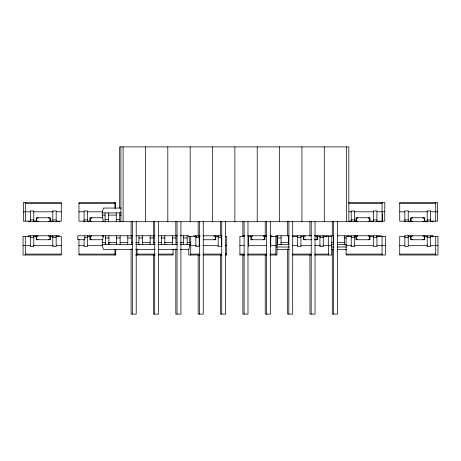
<?xml version="1.0" encoding="UTF-8"?>
<svg xmlns="http://www.w3.org/2000/svg" width="461" height="461" viewBox="0 0 461 461"><rect width="100%" height="100%" fill="white"/><g stroke="black" fill="none" stroke-linecap="round" stroke-linejoin="round"><path stroke-width="0.69" d="M132.837 249.424L103.397 249.424L102.209 244.584L102.209 242.382L103.46 235.778M103.46 221.701L102.209 215.097L102.209 212.901L103.397 208.061L121.347 208.061M180.182 235.778L188.785 235.778L190.041 242.382L190.041 244.584L188.854 249.424L180.234 249.424M348.47 202.477L384.756 202.477L384.756 221.136L382.601 221.136M25.303 203.382L61.29 203.382M78.952 203.382L114.939 203.382M348.96 203.382L382.065 203.382M399.727 203.382L435.714 203.382M23.355 211.806L30.34 211.806M33.221 211.806L53.372 211.806M56.254 211.806L61.29 211.806M78.952 211.806L83.988 211.806M87.59 211.806L102.705 211.806M348.96 211.806L351.835 211.806M353.996 211.806L373.427 211.806M377.029 211.806L384.756 211.806M399.727 211.806L404.764 211.806M408.365 211.806L427.796 211.806M430.678 211.806L437.495 211.806M102.209 212.901L121.203 212.901M102.209 215.097L105.068 215.097M108.589 215.097L116.247 215.097M119.768 215.097L121.203 215.097M105.068 219.499L108.589 219.499M116.247 219.499L119.768 219.499M30.438 219.937L33.803 219.937M52.79 219.937L56.156 219.937M84.086 219.937L87.452 219.937M351.213 219.937L354.578 219.937M373.571 219.937L376.931 219.937M404.862 219.937L408.227 219.937M427.22 219.937L430.58 219.937M30.34 221.136L23.355 221.136L23.355 202.477L61.29 202.477L61.29 221.136L56.254 221.136M33.221 221.136L36.817 221.136M49.771 221.136L53.372 221.136M83.988 221.136L78.952 221.136L78.952 202.477L115.504 202.477L115.504 208.297M87.59 221.136L90.465 221.136M348.775 221.136L351.835 221.136M353.996 221.136L356.157 221.136M369.831 221.136L373.427 221.136M377.029 221.136L382.065 221.136L382.065 202.477M405.104 221.136L399.727 221.136L399.727 202.477L437.495 202.477L437.495 221.136L430.678 221.136M408.365 221.136L411.247 221.136M424.201 221.136L427.796 221.136M103.546 221.257L102.227 221.257L102.227 221.701M59.901 221.701L28.496 221.701L28.496 221.055M83.429 221.701L382.624 221.701L382.624 213.777M404.758 221.701L433.582 221.701M59.613 235.778L28.184 235.778L28.184 236.954M132.86 235.778L77.776 235.778L77.776 239.743L84.818 239.743L84.818 235.778M135.724 235.778L155.086 235.778M158.549 235.778L177.312 235.778M193.516 235.778L200.091 235.778M202.903 235.778L221.914 235.778M242.693 235.778L244.808 235.778M247.499 235.778L266.631 235.778M269.852 235.778L271.869 235.778L271.869 236.954M275.764 235.778L289.387 235.778M292.251 235.778L311.613 235.778M314.298 235.778L333.839 235.778M337.423 235.778L381.506 235.778M404.758 235.778L432.919 235.778M103.546 236.222L102.227 236.222L102.227 235.778M30.34 236.343L23.05 236.343L23.05 255.002L61.29 255.002L61.29 236.343L56.254 236.343M33.221 236.343L36.817 236.343M49.771 236.343L53.372 236.343M87.59 236.343L90.465 236.343M188.722 236.343L196.478 236.343M198.639 236.343L200.08 236.343M215.189 236.343L218.07 236.343M225.268 236.343L226.708 236.343L226.708 255.002L225.268 255.002M244.215 236.343L239.899 236.343L239.899 255.002L244.664 255.002M248.537 236.343L250.698 236.343M265.087 236.343L266.527 236.343M270.129 236.343L277.003 236.343L277.003 255.002L269.725 255.002M292.43 236.343L297.466 236.343M301.068 236.343L303.229 236.343M317.623 236.343L320.499 236.343M322.66 236.343L331.77 236.343L331.77 255.002L314.494 255.002M351.835 236.343L346.078 236.343L346.078 255.002L385.419 255.002L385.419 236.343L377.029 236.343M353.996 236.343L356.157 236.343M369.831 236.343L373.427 236.343M404.844 236.343L399.727 236.343L399.727 255.002L437.95 255.002L437.95 236.343L430.678 236.343M408.365 236.343L411.247 236.343M424.201 236.343L427.796 236.343M33.653 236.66L34.973 236.66L34.973 235.778M58.731 236.66L56.092 236.66L56.092 235.778M194.398 236.66L196.374 236.66M324.538 236.66L325.858 236.66M354.428 236.66L355.748 236.66L355.748 235.778M379.507 236.66L376.868 236.66L376.919 235.778L376.931 246.549L373.571 246.549L373.571 235.778M430.061 236.66L432.038 236.66M30.438 237.542L33.803 237.542M52.79 237.542L56.156 237.542M84.761 237.542L87.452 237.542M195.856 237.542L199.215 237.542M218.209 237.542L221.574 237.542M297.564 237.542L300.929 237.542M319.917 237.542L323.282 237.542M351.213 237.542L354.578 237.542M373.571 237.542L376.931 237.542M404.862 237.542L408.227 237.542M427.22 237.542L430.58 237.542M105.419 237.98L108.94 237.98M116.598 237.98L120.119 237.98M127.772 237.98L131.293 237.98M138.951 237.98L142.472 237.98M150.13 237.98L153.646 237.98M161.304 237.98L164.825 237.98M172.483 237.98L176.004 237.98M183.657 237.98L187.178 237.98M277.545 237.98L281.066 237.98M344.603 237.98L346.367 237.98M311.48 239.743L303.384 239.743L303.384 235.778M314.298 239.743L317.462 239.743L317.462 235.778M102.209 242.382L105.246 242.382L105.246 244.584M119.941 242.382L127.858 242.382M131.454 242.382L132.895 242.382M135.776 242.382L138.652 242.382M142.253 242.382L150.171 242.382M153.046 242.382L155.207 242.382M158.088 242.382L161.684 242.382M164.565 242.382L172.483 242.382M176.004 242.382L177.393 242.382M180.176 242.382L183.657 242.382M187.178 242.382L190.041 242.382M280.887 242.382L288.546 242.382L288.546 244.584L277.366 244.584L277.366 242.382M331.649 242.382L333.81 242.382M337.406 242.382L344.603 242.382M102.209 244.584L132.895 244.584M135.776 244.584L155.207 244.584M158.088 244.584L177.393 244.584M180.176 244.584L190.041 244.584M331.649 244.584L333.81 244.584M337.406 244.584L346.367 244.584M23.05 245.673L30.34 245.673M33.221 245.673L53.372 245.673M56.254 245.673L61.29 245.673M78.952 245.673L83.988 245.673M87.59 245.673L102.705 245.673M189.442 245.673L196.478 245.673M198.639 245.673L200.08 245.673M202.955 245.673L218.07 245.673M225.268 245.673L226.708 245.673M239.899 245.673L244.215 245.673M248.537 245.673L266.527 245.673M270.129 245.673L277.003 245.673M292.43 245.673L297.466 245.673M301.068 245.673L311.14 245.673M314.742 245.673L320.499 245.673M322.66 245.673L331.77 245.673M346.078 245.673L351.835 245.673M353.996 245.673L373.427 245.673M377.029 245.673L385.419 245.673M399.727 245.673L404.764 245.673M408.365 245.673L427.796 245.673M430.678 245.673L437.95 245.673M276.531 247.004L289.422 247.004M331.672 247.004L333.822 247.004M337.4 247.004L346.707 247.004M135.713 249.424L155.098 249.424M158.688 249.424L177.364 249.424M277.13 249.424L289.341 249.424M331.707 249.424L333.862 249.424M337.452 249.424L346.787 249.424M25.303 254.097L61.29 254.097M78.952 254.097L114.939 254.097M137.073 254.097L155.063 254.097M158.665 254.097L173.059 254.097M190.721 254.097L200.08 254.097M202.955 254.097L221.666 254.097M225.268 254.097L226.708 254.097M239.899 254.097L244.215 254.097M247.816 254.097L266.527 254.097M270.129 254.097L275.885 254.097M292.43 254.097L311.14 254.097M314.742 254.097L328.416 254.097M346.078 254.097L382.065 254.097M399.727 254.097L435.714 254.097M135.522 255.002L155.063 255.002M158.549 255.002L173.059 255.002L173.059 249.182M200.08 255.002L188.722 255.002L188.722 249.182M202.955 255.002L221.827 255.002M247.494 255.002L266.925 255.002M292.43 255.002L311.619 255.002M435.714 202.477L435.714 221.136M435.714 236.343L435.714 255.002M432.816 235.778L432.816 236.954M430.58 221.701L430.58 210.931L427.22 210.931L427.22 221.701M430.58 235.778L430.58 246.549L427.22 246.549L427.22 235.778M424.76 221.701L424.76 217.742L410.682 217.742L410.682 221.701M424.76 235.778L424.76 239.743L410.682 239.743L410.682 235.778M423.002 217.742L423.002 218.18L424.322 218.18L424.322 221.257L423.002 221.257L423.002 221.701M423.002 235.778L423.002 236.222L424.322 236.222L424.322 239.299L423.002 239.299L423.002 239.743M412.439 217.742L412.439 218.18L411.12 218.18L411.12 221.257L412.439 221.257L412.439 221.701M412.439 235.778L412.439 236.222L411.12 236.222L411.12 239.299L412.439 239.299L412.439 239.743M408.279 235.778L408.279 236.66M408.227 221.701L408.227 210.931L404.862 210.931L404.862 221.701M408.227 235.778L408.227 246.549L404.862 246.549L404.862 235.778M382.065 236.343L382.065 255.002M376.931 221.701L376.931 210.931L373.571 210.931L373.571 221.701M369.993 221.701L369.993 217.742L355.915 217.742L355.915 221.701M369.993 235.778L369.993 239.743L355.915 239.743L355.915 235.778M368.235 217.742L368.235 218.18L369.555 218.18L369.555 221.257L368.235 221.257L368.235 221.701M368.235 235.778L368.235 236.222L369.555 236.222L369.555 239.299L368.235 239.299L368.235 239.743M357.673 217.742L357.673 218.18L356.353 218.18L356.353 221.257L357.673 221.257L357.673 221.701M357.673 235.778L357.673 236.222L356.353 236.222L356.353 239.299L357.673 239.299L357.673 239.743M354.578 221.701L354.578 210.931L351.213 210.931L351.213 221.701M354.578 235.778L354.578 246.549L351.213 246.549L351.213 235.778M348.839 221.701L348.839 146.892L119.67 146.892L119.67 208.032M348.124 235.778L348.124 236.879M346.637 146.892L346.637 221.701M344.603 235.778L344.603 244.584M337.4 221.701L337.4 314.108L332.295 314.108L332.295 248.923M333.528 221.701L333.528 314.108M333.43 235.778L333.43 244.584M332.295 221.701L332.295 236.026M328.416 236.343L328.416 255.002M326.636 235.778L326.636 236.954M324.285 146.892L324.285 221.701M323.27 235.778L323.282 246.549L319.917 246.549L319.917 235.778M315.704 235.778L315.704 236.222L317.024 236.222L317.024 239.299L315.704 239.299L315.704 239.743M315.042 221.701L315.042 314.108L309.942 314.108L309.942 254.651M311.233 221.539L311.169 314.108M309.942 221.701L309.942 236.026M305.142 235.778L305.142 236.222L303.822 236.222L303.822 239.299L305.142 239.299L305.142 239.743M301.932 146.892L301.932 221.701M300.929 235.778L300.929 246.549L297.564 246.549L297.564 235.778M292.689 221.701L292.689 314.108L287.583 314.108L287.583 248.923M288.88 221.539L288.817 314.108M288.719 235.778L288.719 244.584M287.583 221.701L287.583 236.026M281.066 235.778L281.066 244.584M279.579 146.892L279.579 221.701M277.545 235.778L277.545 244.584M275.885 236.343L275.885 255.002M270.751 235.778L270.751 246.549M270.336 221.701L270.336 314.108L265.231 314.108L265.231 254.651M266.464 221.701L266.464 314.108M265.231 221.701L265.231 236.026M264.931 235.778L264.931 239.743L250.853 239.743L250.853 235.778M263.173 235.778L263.173 236.222L264.493 236.222L264.493 239.299L263.173 239.299L263.173 239.743M257.221 146.892L257.221 221.701M252.611 235.778L252.611 236.222L251.291 236.222L251.291 239.299L252.611 239.299L252.611 239.743M248.398 235.778L248.398 246.549M247.983 221.701L247.983 314.108L242.878 314.108L242.878 254.651M244.111 221.701L244.111 314.108M242.878 221.701L242.878 236.026M234.868 146.892L234.868 221.701M225.631 221.701L225.631 314.108L220.525 314.108L220.525 254.651M221.758 221.701L221.758 314.108M221.574 235.778L221.574 246.549L218.209 246.549L218.209 235.778L218.157 236.66M220.525 221.701L220.525 236.026M215.754 235.778L215.754 239.743L203.434 239.743L203.434 239.299M213.996 235.778L213.996 236.222L215.316 236.222L215.316 239.299L213.996 239.299L213.996 239.743M212.515 146.892L212.515 221.701M203.434 235.778L203.434 236.222M203.272 221.701L203.272 314.108L198.172 314.108L198.172 254.651M199.406 221.701L199.406 314.108M199.215 235.778L199.215 246.549L195.856 246.549L195.856 235.778M198.172 221.701L198.172 236.026M190.721 236.343L190.721 255.002M190.163 146.892L190.163 221.701M187.178 235.778L187.178 244.584M183.657 235.778L183.657 244.584M180.919 221.701L180.919 314.108L175.82 314.108L175.82 248.923M177.047 221.701L177.047 314.108M176.004 235.778L176.004 244.584M175.825 221.539L175.82 236.026M172.483 235.778L172.483 244.584M167.81 146.892L167.81 221.701M164.825 235.778L164.825 244.584M161.304 235.778L161.304 244.584M158.567 221.701L158.567 314.108L153.461 314.108L153.461 254.651M154.694 221.701L154.694 314.108M153.646 235.778L153.646 244.584M153.473 221.539L153.461 236.026M150.13 235.778L150.13 244.584M145.457 146.892L145.457 221.701M142.472 235.778L142.472 244.584M138.951 235.778L138.951 244.584M137.073 249.182L137.073 255.002M136.214 221.701L136.214 314.108L131.108 314.108L131.108 248.923M132.342 221.701L132.342 314.108M131.293 235.778L131.293 244.584M131.12 221.539L131.108 236.026M127.772 235.778L127.772 244.584M123.099 146.892L123.099 221.701M120.903 146.892L120.903 221.701M120.119 235.778L120.119 244.584M119.768 212.901L119.768 221.701M116.598 235.778L116.598 244.584M116.42 244.584L116.42 242.382L108.767 242.382L108.767 244.584M116.247 212.901L116.247 221.701M115.746 249.182L115.746 255.002L78.952 255.002L78.952 239.213M114.939 202.477L114.939 208.297M114.939 249.182L114.939 255.002M108.94 235.778L108.94 244.584M108.589 212.901L108.589 221.701M105.419 235.778L105.419 244.584M105.068 212.901L105.068 221.701M102.227 218.18L102.227 217.742L89.907 217.742L89.907 221.701M102.227 239.299L102.227 239.743L89.907 239.743L89.907 235.778M91.664 217.742L91.664 218.18L90.344 218.18L90.344 221.257L91.664 221.257L91.664 221.701M91.664 235.778L91.664 236.222L90.344 236.222L90.344 239.299L91.664 239.299L91.664 239.743M87.504 235.778L87.504 236.66M87.452 221.701L87.452 210.931L84.086 210.931L84.086 221.701M87.452 235.778L87.452 246.549L84.086 246.549L84.086 239.155M56.156 221.701L56.156 210.931L52.79 210.931L52.79 221.701M56.156 235.778L56.156 246.549L52.79 246.549L52.79 235.778M50.335 221.701L50.335 217.742L36.258 217.742L36.258 221.701M50.335 235.778L50.335 239.743L36.258 239.743L36.258 235.778M48.578 217.742L48.578 218.18L49.897 218.18L49.897 221.257L48.578 221.257L48.578 221.701M48.578 235.778L48.578 236.222L49.897 236.222L49.897 239.299L48.578 239.299L48.578 239.743M38.015 217.742L38.015 218.18L36.696 218.18L36.696 221.257L38.015 221.257L38.015 221.701M38.015 235.778L38.015 236.222L36.696 236.222L36.696 239.299L38.015 239.299L38.015 239.743M33.803 221.701L33.803 210.931L30.438 210.931L30.438 221.701M33.803 235.778L33.803 246.549L30.438 246.549L30.438 235.778M25.303 202.477L25.303 221.136M25.303 236.343L25.303 255.002"/></g></svg>
